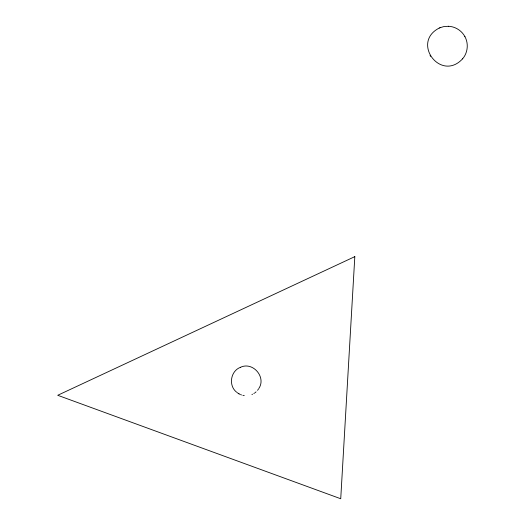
<?xml version="1.0" encoding="UTF-8"?>
<svg xmlns="http://www.w3.org/2000/svg" width="525" height="525" viewBox="0 0 525 525"><rect width="100%" height="100%" fill="white"/><g stroke="black" fill="none" stroke-linecap="round" stroke-linejoin="round"><path stroke-width="0.79" d="M258.818 388.513C266.516 377.147 252.781 361.226 240.391 367.342M258.438 389.11L257.532 390.331M439.248 28.055C410.76 42.486 440.941 82.51 462.637 58.754M462.545 58.866C467.834 52.835 468.792 43.509 464.848 36.527M256.075 391.86L254.986 392.759M253.811 393.553L254.408 393.166M240.424 367.329C230.521 370.991 228.25 385.606 236.532 392.123M251.915 394.518L252.564 394.223M440.075 27.7L443.717 26.611L448.455 26.276M439.202 28.081L440.114 27.681M448.402 26.27C455.247 26.519 461.77 30.64 464.947 36.711M244.263 395.568L242.872 395.318M240.844 394.702L241.507 394.944M240.194 394.433L238.842 393.75M238.934 393.803L237.077 392.575M430.06 55.342L430.631 56.346M354.815 256.64L340.732 498.75L57.717 395.286L354.815 256.64"/></g></svg>
